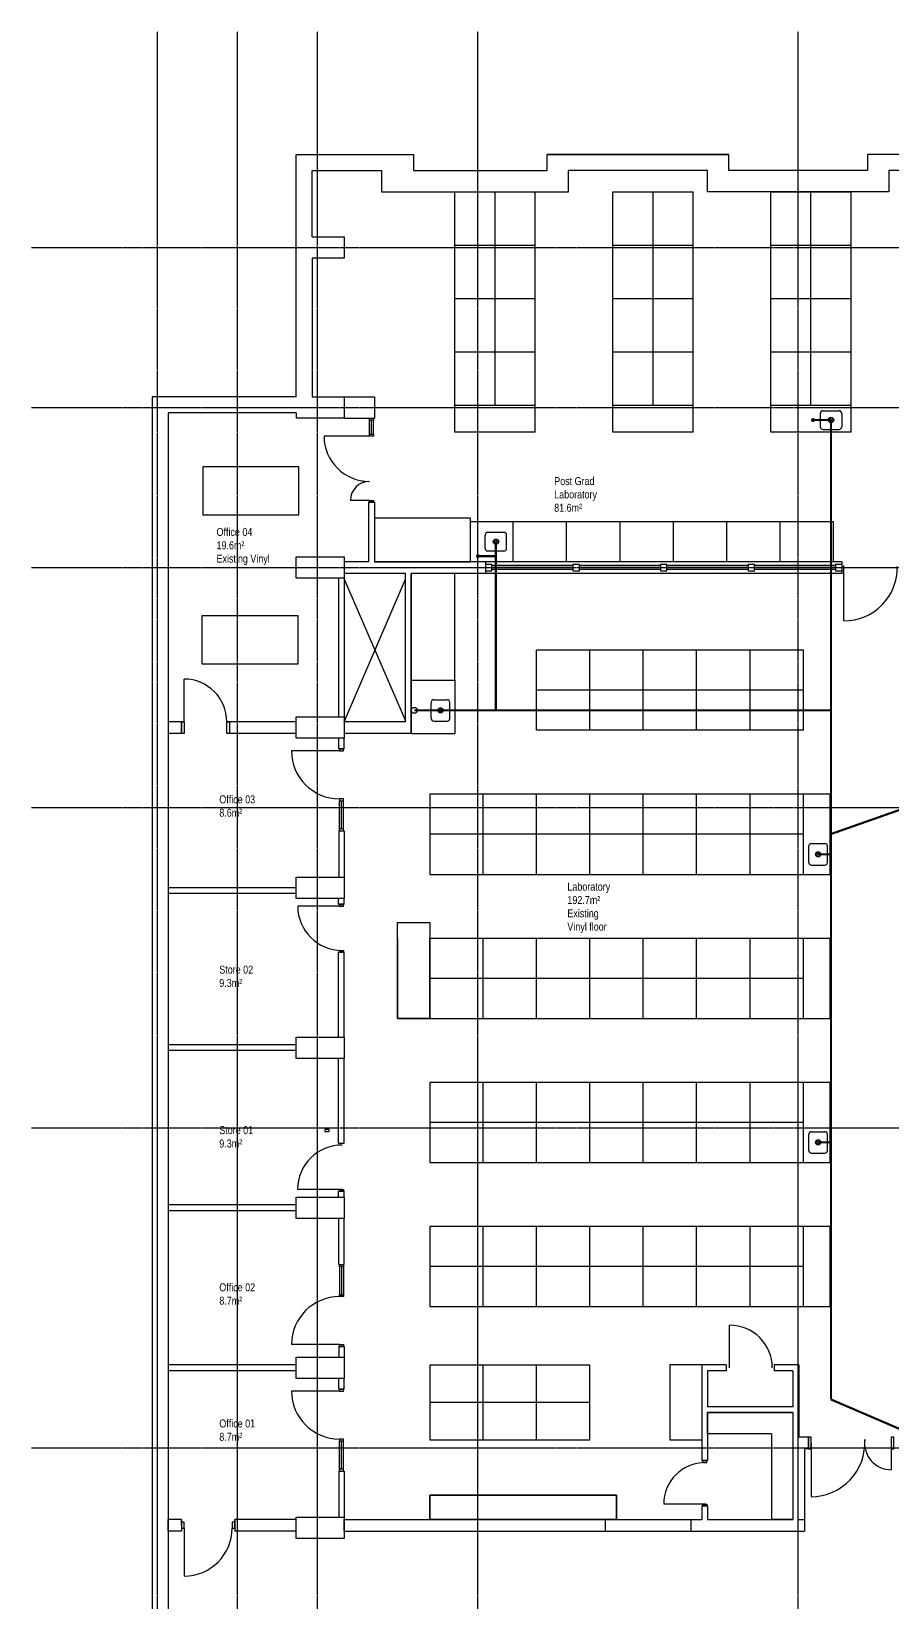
# Model space of a CAD drawing. Header units: millimetres. Extents: x -63292 to 85267, y -25390 to 107538.
# Drawn here: x -52891 to -36764, y 38376 to 67826 of the extents above; entities that cross this region are included whole.
import ezdxf

# ---------------------------------------------------------------- set-up
doc = ezdxf.new("R2010")
doc.units = ezdxf.units.MM
doc.linetypes.add('PCENTRE', pattern=[50.8, 31.75, -6.35, 6.35, -6.35])
for name, color, linetype in [('BL', 8, 'Continuous'), ('Boundaries_and_building_grids', 140, 'Continuous'), ('BRICK_WALLS_P4', 1, 'Continuous'), ('COLUMNS_P5', 3, 'Continuous'), ('DR', 8, 'Continuous'), ('SANITARY', 4, 'Continuous'), ('SHOPFITTING', 4, 'Continuous'), ('TEXT', 2, 'Continuous'), ('WA_EXT', 7, 'Continuous'), ('WN', 4, 'Continuous')]:
    doc.layers.add(name, color=color, linetype=linetype)
doc.styles.add('Arial 1in50 3mm', font='arial.ttf', dxfattribs={"width": 0.8, "height": 150})

msp = doc.modelspace()

# ---------------------------------------------------------------- hatches: boundary and pattern name
at = {"layer": 'SANITARY', "ltscale": 0.2}
h = msp.add_hatch(color=10, dxfattribs=at)
h.dxf.hatch_style = 1
h.paths.add_polyline_path([(-38216, 60541, 1), (-38291, 60541, 1)])
h = msp.add_hatch(color=10, dxfattribs=at)
h.dxf.hatch_style = 1
h.paths.add_polyline_path([(-44492, 57989, 1), (-44567, 57989, 1)])

# ---------------------------------------------------------------- linework, layer by layer
at = {"layer": 'BL', "linetype": 'Continuous'}
for p, q in [((-47033, 54886), (-45888, 57561)), ((-47033, 57561), (-45888, 54901))]:
    msp.add_line(p, q, dxfattribs=at)
at = {"layer": 'Boundaries_and_building_grids', "color": 140, "linetype": 'PCENTRE', "lineweight": -3}
for p, q in [((-50533, -17978), (-50533, 67826)), ((-49033, -17978), (-49033, 67826)), ((-47533, -17978), (-47533, 67826)), ((-44533, -17978), (-44533, 67826)), ((-38533, -17978), (-38533, 67826)), ((-52891, 63776), (50767, 63776)), ((-52891, 60776), (50767, 60776)), ((-52891, 57776), (50767, 57776)), ((-52891, 53276), (50767, 53276)), ((-52891, 47276), (50767, 47276)), ((-52891, 41276), (85267, 41276))]:
    msp.add_line(p, q, dxfattribs=at)
at = {"layer": 'BRICK_WALLS_P4', "linetype": 'Continuous'}
for p, q in [((-47033, 60976), (-47033, 60576)), ((-47033, 60976), (-46468, 60976)), ((-46468, 60976), (-46468, 60576)), ((-47033, 60576), (-46468, 60576)), ((-46578, 59001), (-46578, 57886)), ((-46578, 59001), (-46468, 59001)), ((-46468, 59001), (-46468, 57886)), ((-47933, 57721), (-47933, 57831)), ((-47033, 57886), (-47033, 57666)), ((-46578, 57886), (-47033, 57886)), ((-47033, 57886), (-47033, 57666)), ((-45765, 57886), (-46455, 57886)), ((-44390, 57886), (-45765, 57886)), ((-44390, 57886), (-44390, 57666)), ((-47143, 57576), (-47143, 54976)), ((-45888, 57666), (-47033, 57666)), ((-47033, 57576), (-47033, 54976)), ((-45888, 54886), (-45888, 57666)), ((-45778, 54666), (-45778, 57666)), ((-44390, 57666), (-45765, 57666)), ((-50033, 54886), (-50333, 54886)), ((-50083, 54886), (-50333, 54886)), ((-47933, 54886), (-49233, 54886)), ((-47933, 54886), (-49183, 54886)), ((-45888, 54886), (-47033, 54886)), ((-50033, 54666), (-50333, 54666)), ((-50083, 54666), (-50333, 54666)), ((-47933, 54666), (-49233, 54666)), ((-47933, 54666), (-49183, 54666)), ((-47133, 54376), (-47133, 54576)), ((-45778, 54666), (-47033, 54666)), ((-47033, 54376), (-47033, 54576)), ((-47133, 54376), (-47033, 54376)), ((-47133, 52841), (-47033, 52841)), ((-47133, 52841), (-47133, 51976)), ((-47033, 52841), (-47033, 51976)), ((-47933, 51776), (-50333, 51776)), ((-47933, 51666), (-50333, 51666)), ((-47143, 51466), (-47143, 51576)), ((-47033, 51466), (-47033, 51576)), ((-47143, 51466), (-47033, 51466)), ((-47143, 48976), (-47143, 50566)), ((-47143, 50566), (-47033, 50566)), ((-47033, 48976), (-47033, 50566)), ((-47933, 48831), (-50333, 48831)), ((-47933, 48721), (-50333, 48721)), ((-47143, 46986), (-47143, 48576)), ((-47033, 46986), (-47033, 48576)), ((-47143, 46986), (-47033, 46986)), ((-47143, 45976), (-47143, 46086)), ((-47143, 46086), (-47033, 46086)), ((-47033, 45976), (-47033, 46086)), ((-47933, 45831), (-50333, 45831)), ((-47933, 45721), (-50333, 45721)), ((-47133, 44711), (-47133, 45576)), ((-47033, 44711), (-47033, 45576)), ((-47133, 44711), (-47033, 44711)), ((-47133, 43176), (-47033, 43176)), ((-47133, 43176), (-47133, 42976)), ((-47033, 43176), (-47033, 42976)), ((-47933, 42831), (-50333, 42831)), ((-47933, 42721), (-50333, 42721)), ((-40338, 42831), (-40338, 41036)), ((-39880, 42831), (-40338, 42831)), ((-40228, 42721), (-40228, 42046)), ((-39880, 42721), (-40228, 42721)), ((-39880, 42831), (-39880, 42721)), ((-38522, 42831), (-38980, 42831)), ((-38522, 42831), (-38980, 42831)), ((-38980, 42831), (-38980, 42721)), ((-38632, 42721), (-38980, 42721)), ((-38632, 42721), (-38632, 42046)), ((-38522, 42831), (-38522, 41476)), ((-47133, 42376), (-47133, 42576)), ((-47033, 42376), (-47033, 42576)), ((-47133, 42376), (-47033, 42376)), ((-38632, 42046), (-40228, 42046)), ((-40228, 41936), (-40228, 41036)), ((-38632, 41936), (-40228, 41936)), ((-38632, 41936), (-38632, 39936)), ((-38412, 41256), (-38412, 39716)), ((-40338, 41036), (-40228, 41036)), ((-47133, 40841), (-47133, 39976)), ((-47133, 40841), (-47033, 40841)), ((-47033, 40841), (-47033, 39976)), ((-40338, 40186), (-40228, 40186)), ((-40338, 40186), (-40338, 39936)), ((-40228, 40186), (-40228, 39936)), ((-50333, 39716), (-50333, 39936)), ((-50083, 39936), (-50333, 39936)), ((-50083, 39826), (-50083, 39936)), ((-50083, 39936), (-50083, 39716)), ((-49083, 39936), (-49083, 39716)), ((-49083, 39826), (-49083, 39936)), ((-47933, 39936), (-49083, 39936)), ((-47933, 39716), (-47933, 39936)), ((-47033, 39716), (-47033, 39936)), ((-47033, 39936), (-42138, 39936)), ((-47033, 39716), (-47033, 39936)), ((-42138, 39936), (-40538, 39936)), ((-42138, 39716), (-42138, 39936)), ((-40538, 39716), (-40538, 39936)), ((-40538, 39936), (-40338, 39936)), ((-40228, 39936), (-38632, 39936)), ((-38522, 39936), (-38412, 39936)), ((-50083, 39716), (-50333, 39716)), ((-47933, 39716), (-49083, 39716)), ((-47033, 39716), (-42138, 39716)), ((-42138, 39716), (-40538, 39716)), ((-40538, 39716), (-38412, 39716))]:
    msp.add_line(p, q, dxfattribs=at)
at = {"layer": 'BRICK_WALLS_P4', "ltscale": 0.2}
for p, q in [((-37710, 57886), (-44390, 57886)), ((-37710, 57666), (-37710, 57886)), ((-37710, 57666), (-44390, 57666)), ((-38339, 41476), (-38522, 41476)), ((-38339, 41256), (-38412, 41256)), ((-38339, 41256), (-38339, 41476))]:
    msp.add_line(p, q, dxfattribs=at)
for points in [[(-44390, 57716), (-44270, 57716), (-44270, 57836), (-44390, 57836)], [(-42750, 57716), (-42630, 57716), (-42630, 57836), (-42750, 57836)], [(-41110, 57716), (-40990, 57716), (-40990, 57836), (-41110, 57836)], [(-39470, 57716), (-39350, 57716), (-39350, 57836), (-39470, 57836)], [(-37830, 57716), (-37710, 57716), (-37710, 57836), (-37830, 57836)]]:
    msp.add_lwpolyline(points, close=True, dxfattribs=at)
at = {"layer": 'COLUMNS_P5', "linetype": 'Continuous'}
for points in [[(-47933, 57576), (-47933, 57976), (-47033, 57976), (-47033, 57576), (-47933, 57576)], [(-47933, 54576), (-47933, 54976), (-47033, 54976), (-47033, 54576), (-47933, 54576)], [(-47933, 51576), (-47933, 51976), (-47033, 51976), (-47033, 51576), (-47933, 51576)], [(-47933, 48576), (-47933, 48976), (-47033, 48976), (-47033, 48576), (-47933, 48576)], [(-47933, 45576), (-47933, 45976), (-47033, 45976), (-47033, 45576), (-47933, 45576)], [(-47933, 42576), (-47933, 42976), (-47033, 42976), (-47033, 42576), (-47933, 42576)], [(-47933, 39576), (-47933, 39976), (-47033, 39976), (-47033, 39576), (-47933, 39576)]]:
    msp.add_lwpolyline(points, dxfattribs=at)
at = {"layer": 'DR', "ltscale": 0.2}
for p, q in [((-46561, 60241), (-47411, 60241)), ((-46561, 59036), (-46916, 59036)), ((-37710, 57738), (-37710, 57814)), ((-37675, 56776), (-37675, 57814)), ((-37675, 57738), (-37675, 57814)), ((-47121, 54341), (-48021, 54341)), ((-47075, 51431), (-47905, 51431)), ((-47075, 46121), (-47906, 46121)), ((-47121, 43211), (-48021, 43211)), ((-47121, 42341), (-48021, 42341))]:
    msp.add_line(p, q, dxfattribs=at)
at = {"layer": 'DR', "linetype": 'Continuous'}
for p, q in [((-50033, 54886), (-50033, 55686)), ((-50083, 54886), (-50083, 54666)), ((-49183, 54886), (-49183, 54666))]:
    msp.add_line(p, q, dxfattribs=at)
at = {"layer": 'DR'}
msp.add_line((-50033, 39771), (-50033, 38871), dxfattribs=at)
at = {"layer": 'DR', "ltscale": 0.2}
for points in [[(-46561, 60576), (-46485, 60576), (-46485, 60541), (-46561, 60541)], [(-46561, 60276), (-46485, 60276), (-46485, 60241), (-46561, 60241)], [(-46561, 59036), (-46485, 59036), (-46485, 59001), (-46561, 59001)], [(-47121, 54341), (-47045, 54341), (-47045, 54376), (-47121, 54376)], [(-47121, 53406), (-47045, 53406), (-47045, 53441), (-47121, 53441)], [(-47121, 51431), (-47045, 51431), (-47045, 51466), (-47121, 51466)], [(-47121, 50601), (-47045, 50601), (-47045, 50566), (-47121, 50566)], [(-47395, 47205), (-47316, 47205), (-47316, 47241), (-47395, 47241)], [(-47121, 46121), (-47045, 46121), (-47045, 46086), (-47121, 46086)], [(-47121, 44146), (-47045, 44146), (-47045, 44111), (-47121, 44111)], [(-47121, 43211), (-47045, 43211), (-47045, 43176), (-47121, 43176)], [(-47121, 42341), (-47045, 42341), (-47045, 42376), (-47121, 42376)], [(-47121, 41406), (-47045, 41406), (-47045, 41441), (-47121, 41441)], [(-40316, 41001), (-40240, 41001), (-40240, 41036), (-40316, 41036)], [(-40316, 40221), (-40240, 40221), (-40240, 40186), (-40316, 40186)]]:
    msp.add_lwpolyline(points, close=True, dxfattribs=at)
at = {"layer": 'DR', "linetype": 'Continuous'}
for points in [[(-50083, 54886), (-50033, 54886), (-50033, 54666), (-50083, 54666), (-50083, 54886)], [(-49233, 54886), (-49183, 54886), (-49183, 54666), (-49233, 54666), (-49233, 54886)], [(-38289, 41256), (-38289, 41476), (-38339, 41476), (-38339, 41256), (-38289, 41256)], [(-36739, 41256), (-36739, 41476), (-36789, 41476), (-36789, 41256), (-36739, 41256)]]:
    msp.add_lwpolyline(points, dxfattribs=at)
at = {"layer": 'DR', "ltscale": 0.2}
for points in [[(-39817, 42776), (-39817, 43576)], [(-38289, 41366), (-38289, 40366)], [(-36789, 41366), (-36789, 40866)], [(-40270, 40221), (-41050, 40221)]]:
    msp.add_lwpolyline(points, dxfattribs=at)
at = {"layer": 'DR'}
for points in [[(-50083, 39771), (-50033, 39771), (-50033, 39881), (-50083, 39881), (-50083, 39771)], [(-49133, 39771), (-49083, 39771), (-49083, 39881), (-49133, 39881), (-49133, 39771)]]:
    msp.add_lwpolyline(points, dxfattribs=at)
at = {"layer": 'DR', "ltscale": 0.2}
for centre, radius, start, end in [((-46561, 60241), 850, 180, 270), ((-46561, 59036), 355, 90, 180), ((-37675, 57776), 1000, 270, 1.0888), ((-47121, 54341), 900, 180, 270), ((-47075, 51431), 830, 180, 270), ((-47075, 46121), 831, 90, 180), ((-47121, 43211), 900, 90, 180), ((-39817, 42776), 800, 0, 90), ((-47121, 42341), 900, 180, 270), ((-38289, 41366), 1006, 270, 3.612), ((-36789, 41366), 500, 172.7176, 270), ((-40270, 40221), 780, 90, 180)]:
    msp.add_arc(centre, radius, start, end, dxfattribs=at)
at = {"layer": 'DR', "linetype": 'Continuous'}
msp.add_arc((-50033, 54886), 800, 0, 90, dxfattribs=at)
at = {"layer": 'DR'}
msp.add_arc((-50033, 39771), 900, 270, 0, dxfattribs=at)
at = {"layer": 'SANITARY', "ltscale": 0.2}
for p, q in [((-38067, 60716), (-37767, 60716)), ((-38117, 60666), (-38117, 60416)), ((-37717, 60666), (-37717, 60416)), ((-38067, 60366), (-37767, 60366)), ((-44393, 58136), (-44393, 58386)), ((-44043, 58436), (-44343, 58436)), ((-43993, 58136), (-43993, 58386)), ((-44043, 58086), (-44343, 58086)), ((-45405, 54950), (-45405, 55250)), ((-45355, 55300), (-45105, 55300)), ((-45055, 54950), (-45055, 55250)), ((-45355, 54900), (-45105, 54900)), ((-38333, 52251), (-38333, 52551)), ((-38283, 52601), (-38033, 52601)), ((-37983, 52251), (-37983, 52551)), ((-38283, 52201), (-38033, 52201)), ((-38333, 46851), (-38333, 47151)), ((-38283, 47201), (-38033, 47201)), ((-37983, 46851), (-37983, 47151)), ((-38283, 46801), (-38033, 46801))]:
    msp.add_line(p, q, dxfattribs=at)
at = {"layer": 'SANITARY', "color": 72, "ltscale": 2, "const_width": 40}
for points in [[(-38253, 60541), (-37917, 60541)], [(-44529, 57989), (-44193, 57989)], [(-38158, 52401), (-37917, 52401)], [(-38158, 47001), (-37917, 47001)]]:
    msp.add_lwpolyline(points, dxfattribs=at)
at = {"layer": 'SANITARY', "color": 72, "lineweight": 211, "ltscale": 2, "const_width": 40}
msp.add_lwpolyline([(-37917, 60541), (-37917, 42183)], dxfattribs=at)
at = {"layer": 'SANITARY', "color": 72, "lineweight": 200, "ltscale": 2, "const_width": 40}
for points in [[(-44193, 58261), (-44193, 55100)], [(-30615, 55351), (-37933, 52776)], [(-45723, 55100), (-37917, 55100)], [(-37917, 42183), (-36090, 41397)]]:
    msp.add_lwpolyline(points, dxfattribs=at)
at = {"layer": 'SANITARY', "ltscale": 0.2}
for centre, radius in [((-37917, 60541), 50), ((-37917, 60541), 25), ((-44193, 58261), 50), ((-44193, 58261), 25), ((-45230, 55100), 50), ((-45230, 55100), 25), ((-38158, 52401), 50), ((-38158, 52401), 25), ((-38158, 52401), 25), ((-38158, 47001), 50), ((-38158, 47001), 25), ((-38158, 47001), 25)]:
    msp.add_circle(centre, radius, dxfattribs=at)
at = {"layer": 'SANITARY'}
msp.add_circle((-45723, 55100), 55, dxfattribs=at)
at = {"layer": 'SANITARY', "ltscale": 0.2}
for centre, start, end in [((-38067, 60666), 90, 180), ((-37767, 60666), 0, 90), ((-38067, 60416), 180, 270), ((-37767, 60416), 270, 0), ((-44343, 58386), 90, 180), ((-44043, 58386), 0, 90), ((-44343, 58136), 180, 270), ((-44043, 58136), 270, 0), ((-45355, 55250), 90, 180), ((-45105, 55250), 0, 90), ((-45355, 54950), 180, 270), ((-45105, 54950), 270, 0), ((-38283, 52551), 90, 180), ((-38033, 52551), 0, 90), ((-38283, 52251), 180, 270), ((-38033, 52251), 270, 0), ((-38283, 47151), 90, 180), ((-38033, 47151), 0, 90), ((-38283, 46851), 180, 270), ((-38033, 46851), 270, 0)]:
    msp.add_arc(centre, 50, start, end, dxfattribs=at)
at = {"layer": 'SHOPFITTING', "ltscale": 0.2}
for p, q in [((-44959, 60316), (-44959, 64816)), ((-44959, 64816), (-43459, 64816)), ((-44209, 60816), (-44209, 64816)), ((-43459, 60316), (-43459, 64816)), ((-42000, 60316), (-42000, 64816)), ((-42000, 64816), (-40500, 64816)), ((-41250, 60816), (-41250, 64816)), ((-40500, 60316), (-40500, 64816)), ((-39042, 60316), (-39042, 64816)), ((-39042, 64816), (-37542, 64816)), ((-38292, 60816), (-38292, 64816)), ((-37542, 60316), (-37542, 64816)), ((-43459, 63816), (-44959, 63816)), ((-40500, 63816), (-42000, 63816)), ((-37542, 63816), (-39042, 63816)), ((-43459, 62816), (-44959, 62816)), ((-40500, 62816), (-42000, 62816)), ((-37542, 62816), (-39042, 62816)), ((-43459, 61816), (-44959, 61816)), ((-40500, 61816), (-42000, 61816)), ((-37542, 61816), (-39042, 61816)), ((-43459, 60816), (-44959, 60816)), ((-40500, 60816), (-42000, 60816)), ((-37542, 60816), (-39042, 60816)), ((-43459, 60316), (-44959, 60316)), ((-40500, 60316), (-42000, 60316)), ((-37542, 60316), (-39042, 60316)), ((-37868, 58636), (-44668, 58636)), ((-37868, 57886), (-44668, 57886)), ((-38433, 56226), (-43433, 56226)), ((-43433, 54726), (-43433, 56226)), ((-42433, 54726), (-42433, 56226)), ((-41433, 54726), (-41433, 56226)), ((-40433, 54726), (-40433, 56226)), ((-39433, 54726), (-39433, 56226)), ((-38433, 54726), (-38433, 56226)), ((-45778, 55666), (-45778, 54666)), ((-44963, 55666), (-44963, 54666)), ((-38433, 55476), (-43433, 55476)), ((-45778, 54666), (-44963, 54666)), ((-38433, 54726), (-43433, 54726)), ((-44433, 52026), (-44433, 53526)), ((-43433, 52026), (-43433, 53526)), ((-42433, 52026), (-42433, 53526)), ((-41433, 52026), (-41433, 53526)), ((-40433, 52026), (-40433, 53526)), ((-39433, 52026), (-39433, 53526)), ((-38433, 52026), (-38433, 53526)), ((-37933, 52026), (-37933, 53526)), ((-38433, 52776), (-45433, 52776)), ((-45433, 49326), (-45433, 50826)), ((-44433, 49326), (-44433, 50826)), ((-43433, 49326), (-43433, 50826)), ((-42433, 49326), (-42433, 50826)), ((-41433, 49326), (-41433, 50826)), ((-40433, 49326), (-40433, 50826)), ((-39433, 49326), (-39433, 50826)), ((-38433, 49326), (-38433, 50826)), ((-37933, 49326), (-37933, 50726)), ((-38433, 50076), (-45433, 50076)), ((-44433, 46626), (-44433, 48126)), ((-43433, 46626), (-43433, 48126)), ((-42433, 46626), (-42433, 48126)), ((-41433, 46626), (-41433, 48126)), ((-40433, 46626), (-40433, 48126)), ((-39433, 46626), (-39433, 48126)), ((-38433, 46626), (-38433, 48126)), ((-37933, 46626), (-37933, 48126)), ((-38433, 47376), (-45433, 47376)), ((-44433, 43926), (-44433, 45426)), ((-43433, 43926), (-43433, 45426)), ((-42433, 43926), (-42433, 45426)), ((-41433, 43926), (-41433, 45426)), ((-40433, 43926), (-40433, 45426)), ((-39433, 43926), (-39433, 45426)), ((-38433, 43926), (-38433, 45426)), ((-37933, 43926), (-37933, 45426)), ((-38433, 44676), (-45433, 44676)), ((-44433, 41426), (-44433, 42826)), ((-43433, 41426), (-43433, 42826)), ((-42433, 41426), (-42433, 42826)), ((-40938, 42831), (-40938, 41426)), ((-40338, 42831), (-40938, 42831)), ((-40338, 42831), (-40338, 41426)), ((-42433, 42126), (-45433, 42126)), ((-40228, 41536), (-40228, 41936)), ((-40228, 41936), (-38632, 41936)), ((-38632, 41936), (-38632, 39936)), ((-39032, 41536), (-40228, 41536)), ((-39032, 41536), (-39032, 39936)), ((-40938, 41426), (-40338, 41426)), ((-38632, 39936), (-39032, 39936))]:
    msp.add_line(p, q, dxfattribs=at)
for points in [[(-49683, 58765), (-47883, 58765), (-47883, 59665), (-49683, 59665)], [(-46468, 58701), (-46468, 57886), (-44668, 57886), (-44668, 58701)], [(-44963, 57666), (-45778, 57666), (-45778, 55666), (-44963, 55666)], [(-49698, 55969), (-47898, 55969), (-47898, 56869), (-49698, 56869)], [(-45433, 52026), (-37933, 52026), (-37933, 53526), (-45433, 53526)], [(-46033, 51126), (-45433, 51126), (-45433, 49326), (-46033, 49326)], [(-45433, 46626), (-37933, 46626), (-37933, 48126), (-45433, 48126)], [(-45433, 43926), (-37933, 43926), (-37933, 45426), (-45433, 45426)], [(-45433, 40386), (-41933, 40386), (-41933, 39936), (-45433, 39936)]]:
    msp.add_lwpolyline(points, close=True, dxfattribs=at)
for points in [[(-44668, 57886), (-44668, 58636)], [(-43868, 57886), (-43868, 58636)], [(-42868, 57886), (-42868, 58636)], [(-41868, 57886), (-41868, 58636)], [(-40868, 57886), (-40868, 58636)], [(-40868, 57886), (-40868, 58636)], [(-39868, 57886), (-39868, 58636)], [(-38868, 57886), (-38868, 58636)], [(-37868, 57886), (-37868, 58636)], [(-37868, 57886), (-37868, 58636)], [(-46033, 50826), (-46033, 49326), (-37933, 49326), (-37933, 50826), (-45433, 50826)], [(-42433, 42826), (-45433, 42826), (-45433, 41426), (-42433, 41426)], [(-41933, 39936), (-41933, 40386), (-45433, 40386), (-45433, 39936)]]:
    msp.add_lwpolyline(points, dxfattribs=at)
at = {"layer": 'WA_EXT', "linetype": 'Continuous'}
for p, q in [((-47933, 60976), (-47933, 65516)), ((-47933, 65516), (-45733, 65516)), ((-45733, 65516), (-45733, 65216)), ((-43233, 65516), (-39833, 65516)), ((-39833, 65516), (-43233, 65516)), ((-43233, 65216), (-43233, 65516)), ((-43233, 65216), (-43233, 65516)), ((-39833, 65216), (-39833, 65516)), ((-39833, 65216), (-39833, 65516)), ((-37233, 65516), (-37233, 65216)), ((-35133, 65516), (-37233, 65516)), ((-47633, 63976), (-47633, 65216)), ((-47633, 65216), (-46333, 65216)), ((-46333, 65216), (-46333, 64816)), ((-45733, 65216), (-45408, 65216)), ((-45733, 65216), (-43233, 65216)), ((-40233, 65216), (-42833, 65216)), ((-42833, 64816), (-42833, 65216)), ((-40233, 64816), (-40233, 65216)), ((-37233, 65216), (-39833, 65216)), ((-37233, 65216), (-37658, 65216)), ((-35433, 65216), (-36833, 65216)), ((-36833, 65216), (-36833, 64816)), ((-46333, 64816), (-42833, 64816)), ((-36833, 64816), (-40233, 64816)), ((-47633, 63976), (-47033, 63976)), ((-47033, 63976), (-47033, 63576)), ((-47633, 63576), (-47633, 60976)), ((-47033, 63576), (-47633, 63576)), ((-50633, 60976), (-50633, 36476)), ((-47933, 60976), (-50633, 60976)), ((-47633, 60976), (-47033, 60976)), ((-47033, 60976), (-47033, 60576)), ((-50333, 60676), (-50333, 36476)), ((-47933, 60676), (-50333, 60676)), ((-47933, 60676), (-47933, 60576)), ((-47033, 60576), (-47933, 60576))]:
    msp.add_line(p, q, dxfattribs=at)
at = {"layer": 'WN', "ltscale": 0.2}
for p, q in [((-46561, 60276), (-46561, 60541)), ((-46523, 60276), (-46523, 60541)), ((-46485, 60276), (-46485, 60541)), ((-42750, 57814), (-44270, 57814)), ((-42750, 57776), (-44270, 57776)), ((-42750, 57738), (-44270, 57738)), ((-41110, 57814), (-42630, 57814)), ((-41110, 57776), (-42630, 57776)), ((-41110, 57738), (-42630, 57738)), ((-39470, 57814), (-40990, 57814)), ((-39470, 57776), (-40990, 57776)), ((-39470, 57738), (-40990, 57738)), ((-37830, 57814), (-39350, 57814)), ((-37830, 57776), (-39350, 57776)), ((-37830, 57738), (-39350, 57738)), ((-47121, 52841), (-47121, 53406)), ((-47083, 52876), (-47083, 53406)), ((-47045, 52841), (-47045, 53406)), ((-47121, 44711), (-47121, 44146)), ((-47083, 44676), (-47083, 44146)), ((-47045, 44711), (-47045, 44146)), ((-47121, 40841), (-47121, 41406)), ((-47083, 40876), (-47083, 41406)), ((-47045, 40841), (-47045, 41406))]:
    msp.add_line(p, q, dxfattribs=at)
for points in [[(-47121, 52841), (-47045, 52841), (-47045, 52876), (-47121, 52876)], [(-47121, 44711), (-47045, 44711), (-47045, 44676), (-47121, 44676)], [(-47121, 40841), (-47045, 40841), (-47045, 40876), (-47121, 40876)]]:
    msp.add_lwpolyline(points, close=True, dxfattribs=at)

# ---------------------------------------------------------------- texts
at = {"layer": 'TEXT', "ltscale": 0.2, "char_height": 150, "attachment_point": 1, "style": 'Arial 1in50 3mm'}
for s, insert in [('Post Grad Laboratory 81.6m²', (-43101, 59472)), ('Office 04\\P19.6m²\\PExisting Vinyl', (-49425, 58519)), ('Office 03\\P8.6m²', (-49373, 53506)), ('Laboratory 192.7m²\\PExisting Vinyl floor', (-42854, 51870)), ('Store 02\\P9.3m²', (-49373, 50315)), ('Store 01\\P9.3m²', (-49373, 47306)), ('Office 02\\P8.7m²', (-49373, 44360)), ('Office 01\\P8.7m²', (-49373, 41808))]:
    msp.add_mtext_dynamic_manual_height_columns(s, width=959.85, gutter_width=500, heights=[0], dxfattribs=dict(at, insert=insert))

doc.saveas('drawing.dxf')
